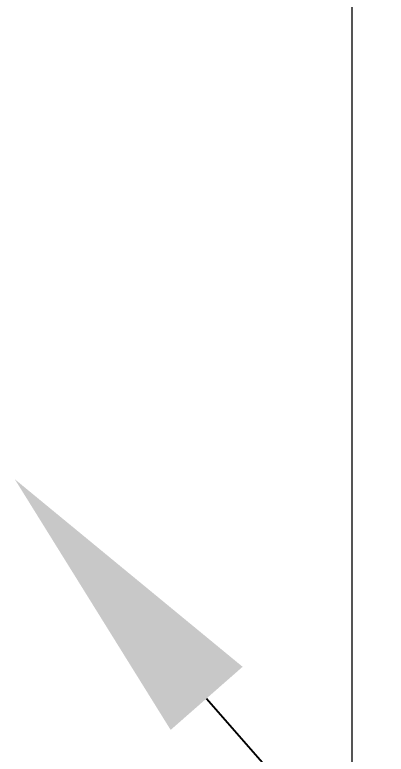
# Model space of a CAD drawing. Header units: millimetres. Extents: x 35 to 332, y 141 to 455.
# Drawn here: x 159.09 to 164.19, y 220.66 to 230.81 of the extents above; entities that cross this region are included whole.
import ezdxf
from ezdxf import colors
from ezdxf.entities.mleader import LeaderData, LeaderLine
from ezdxf.math import Vec2, Vec3

# ---------------------------------------------------------------- set-up
doc = ezdxf.new("R2010")
doc.units = ezdxf.units.MM
doc.layers.add('00点位图', color=100, linetype='Continuous')
doc.styles.get("Standard").update_dxf_attribs({"font": ''})
doc.styles.get('Standard').set_extended_font_data('SimSun')

# ---------------------------------------------------------------- blocks, each defined once
blk = doc.blocks.new('DFSADVS')
at = {"color": 0, "linetype": 'Continuous', "lineweight": 18}
blk.add_line((712.6954, -195.6033), (725.7954, -195.6033), dxfattribs=at)

msp = doc.modelspace()

# ---------------------------------------------------------------- block references
at = {"xscale": 5, "yscale": 5, "zscale": 5, "rotation": 270}
msp.add_blockref('DFSADVS', (1141.736, 3841.662), dxfattribs=at)

# ---------------------------------------------------------------- leaders
at = {"layer": '00点位图', "color": 6}
ml = msp.add_multileader_mtext('Standard', dxfattribs=at)
ml.set_content('1', color=6)
ml.set_leader_properties()
ml.build(insert=Vec2(0, 0))
ctx = ml.context
ctx.base_point, ctx.plane_origin = Vec3(185.904, 202.968), Vec3(159.09, 224.435)
notes = []
notes.append((ctx, [(0, (1, 1, 0), (177.904, 202.968), (1, 0), 8, [(0, [(159.09, 224.435)], 0, [])])]))
ctx.mtext.insert, ctx.mtext.defined_height, ctx.mtext.flow_direction = Vec3(187.904, 205.368), 8, 5
ml = msp.add_multileader_mtext('Standard', dxfattribs=at)
ml.set_content('51', color=6)
ml.set_leader_properties()
ml.build(insert=Vec2(0, 0))
ctx = ml.context
ctx.base_point, ctx.plane_origin = Vec3(165.179, 199.3), Vec3(155.103, 220.904)
notes.append((ctx, [(0, (1, 1, 0), (157.179, 199.3), (1, 0), 8, [(0, [(155.103, 220.904)], 0, [])])]))
ctx.mtext.insert, ctx.mtext.defined_height, ctx.mtext.flow_direction = Vec3(167.179, 201.7), 8, 5
for ctx, leaders in notes:
    for number, flags, end, landing, length, lines in leaders:
        leader = LeaderData()
        leader.index, (leader.has_last_leader_line, leader.has_dogleg_vector, leader.attachment_direction) = number, flags
        leader.last_leader_point, leader.dogleg_vector, leader.dogleg_length = Vec3(end), Vec3(landing), length
        for number, points, colour, breaks in lines:
            line = LeaderLine()
            line.index, line.vertices, line.color, line.breaks = number, Vec3.list(points), colors.encode_raw_color(colour), breaks
            leader.lines.append(line)
        ctx.leaders.append(leader)

doc.saveas('drawing.dxf')
